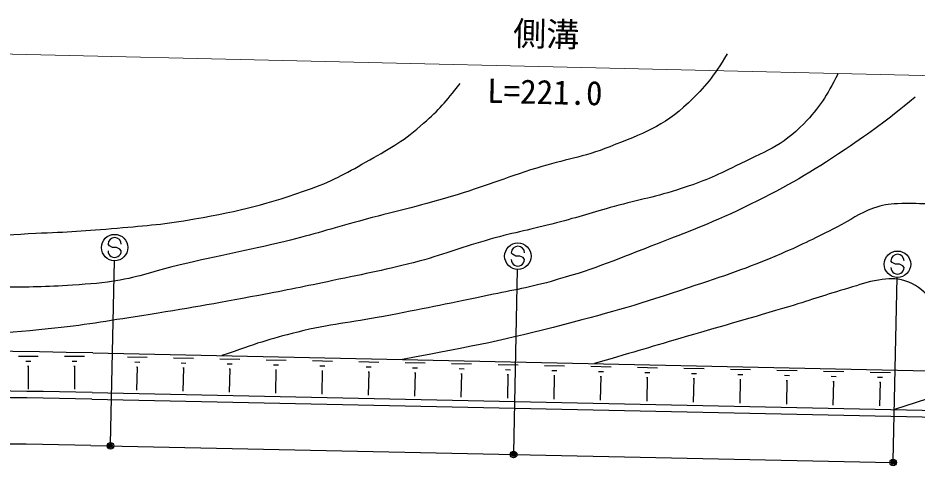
# Model space of a CAD drawing. Units: millimetres, scale not verified. Extents: x 0 to 700000, y -47500 to 447500.
# Drawn here: x 331362 to 399406, y 306555 to 341589 of the extents above; entities that cross this region are included whole.
import ezdxf
from ezdxf.enums import TextEntityAlignment as Align

# ---------------------------------------------------------------- set-up
doc = ezdxf.new("R2010")
doc.units = ezdxf.units.MM
doc.header["$LTSCALE"] = 1000
doc.header["$PDMODE"] = 32
doc.header["$PDSIZE"] = 500
doc.layers.add('M-STR-HTXT', color=7, linetype='Continuous', lineweight=25)
doc.layers.add('S-TTL', color=7, linetype='Continuous', lineweight=25)
doc.styles.add('@ＭＳ ゴシック', font='')
doc.styles.add('ＭＳ ゴシック', font='')
doc.styles.get('@ＭＳ ゴシック').set_extended_font_data('@MS Gothic')
doc.styles.get('ＭＳ ゴシック').set_extended_font_data('MS Gothic')

msp = doc.modelspace()

# ---------------------------------------------------------------- linework, layer by layer
at = {"layer": 'M-STR-HTXT'}
for p, q in [((338282, 324357), (338182, 324475)), ((338527, 324218), (338282, 324357)), ((338827, 324215), (338527, 324218)), ((339073, 324104), (338827, 324215)), ((339178, 323967), (339073, 324104)), ((338361, 309370), (338656, 323217)), ((368800, 323707), (368700, 323825)), ((369045, 323568), (368800, 323707)), ((369345, 323566), (369045, 323568)), ((369590, 323454), (369345, 323566)), ((369696, 323317), (369590, 323454)), ((397531, 323095), (397431, 323213)), ((368879, 308720), (369174, 322567)), ((397775, 322956), (397531, 323095)), ((398076, 322954), (397775, 322956)), ((398321, 322842), (398076, 322954)), ((398427, 322706), (398321, 322842)), ((397610, 308108), (397905, 321955))]:
    msp.add_line(p, q, dxfattribs=at)
for centre, radius in [((338677, 324217), 1000), ((369195, 323567), 1000), ((397926, 322955), 1000), ((338358, 309220), 150), ((338358, 309220), 120), ((338358, 309220), 90), ((338358, 309220), 60), ((338358, 309220), 30), ((368876, 308570), 150), ((368876, 308570), 120), ((368876, 308570), 90), ((368876, 308570), 60), ((368876, 308570), 30), ((397606, 307958), 150), ((397606, 307958), 120), ((397606, 307958), 90), ((397606, 307958), 60), ((397606, 307958), 30)]:
    msp.add_circle(centre, radius, dxfattribs=at)
for centre, start, end in [((338682, 324471), 359.55488, 179.55488), ((338678, 323971), 179.55488, 359.55488), ((369200, 323821), 359.55488, 179.55488), ((369196, 323321), 179.55488, 359.55488), ((397931, 323210), 359.55488, 179.55488), ((397927, 322710), 179.55488, 359.55488)]:
    msp.add_arc(centre, 500, start, end, dxfattribs=at)
for p in [(338358, 309220), (368876, 308570), (397606, 307958)]:
    msp.add_point(p, dxfattribs=at)
at = {"layer": 'S-TTL', "lineweight": 13}
msp.add_line((487072, 335204), (255502, 340610), dxfattribs=at)
at = {"layer": 'S-TTL'}
for p, q in [((413664, 317160), (397692, 311957)), ((331390, 315992), (332889, 315994)), ((334889, 315997), (336389, 315999)), ((337032, 316250), (400277, 314903)), ((339644, 315947), (341145, 315916)), ((343145, 315875), (344648, 315845)), ((346648, 315804), (348152, 315774)), ((350152, 315733), (351658, 315702)), ((331953, 315618), (332328, 315618)), ((332094, 315243), (332187, 315243)), ((332141, 315243), (332143, 313493)), ((335452, 315623), (335827, 315623)), ((335594, 315248), (335687, 315248)), ((335640, 315248), (335643, 313498)), ((340200, 315560), (340575, 315552)), ((340333, 315182), (340426, 315180)), ((340380, 315181), (340344, 313429)), ((343701, 315488), (344077, 315481)), ((343834, 315110), (343928, 315108)), ((343881, 315109), (343845, 313354)), ((347204, 315417), (347580, 315409)), ((350709, 315345), (351085, 315337)), ((353658, 315662), (355165, 315631)), ((354215, 315273), (354592, 315265)), ((357165, 315590), (358675, 315559)), ((357724, 315201), (358101, 315194)), ((360675, 315519), (362185, 315488)), ((361233, 315129), (361611, 315122)), ((364185, 315447), (365698, 315417)), ((364745, 315058), (365123, 315050)), ((367698, 315376), (369212, 315345)), ((371212, 315304), (372728, 315274)), ((374728, 315233), (376246, 315202)), ((378246, 315161), (379765, 315130)), ((381765, 315090), (383286, 315059)), ((347338, 315038), (347432, 315036)), ((347385, 315037), (347349, 313279)), ((350843, 314966), (350937, 314964)), ((350890, 314965), (350854, 313205)), ((354349, 314893), (354443, 314891)), ((354396, 314892), (354360, 313130)), ((357857, 314821), (357952, 314819)), ((357905, 314820), (357869, 313055)), ((361367, 314749), (361462, 314747)), ((361415, 314748), (361379, 312981)), ((364879, 314677), (364974, 314675)), ((364926, 314676), (364890, 312906)), ((368258, 314986), (368637, 314978)), ((368392, 314604), (368487, 314602)), ((368440, 314603), (368404, 312831)), ((371773, 314914), (372152, 314906)), ((371907, 314532), (372002, 314530)), ((371955, 314531), (371919, 312756)), ((375289, 314842), (375669, 314834)), ((375424, 314460), (375519, 314458)), ((375471, 314459), (375435, 312681)), ((378808, 314770), (379187, 314762)), ((378942, 314387), (379037, 314385)), ((378990, 314386), (378954, 312606)), ((382327, 314698), (382708, 314690)), ((385286, 315018), (386808, 314987)), ((385849, 314626), (386230, 314618)), ((388808, 314946), (390332, 314915)), ((389372, 314554), (389753, 314546)), ((392332, 314875), (393858, 314844)), ((392897, 314482), (393278, 314474)), ((395858, 314803), (397386, 314772)), ((396423, 314409), (396805, 314402)), ((382462, 314315), (382557, 314313)), ((382510, 314314), (382474, 312532)), ((385984, 314242), (386079, 314240)), ((386031, 314241), (385995, 312457)), ((389507, 314170), (389602, 314168)), ((389555, 314169), (389518, 312381)), ((393032, 314097), (393128, 314095)), ((393080, 314096), (393043, 312306)), ((396559, 314025), (396654, 314023)), ((396607, 314024), (396570, 312231)), ((336968, 313250), (418949, 311505)), ((336957, 312751), (418939, 311005)), ((336883, 309251), (397456, 307961))]:
    msp.add_line(p, q, dxfattribs=at)
for radius, end in [(710500, 93.98869), (707500, 95.1645), (707000, 95.1645), (703500, 95.1645)]:
    msp.add_arc((321906, -394089), radius, 88.7801, end, dxfattribs=at)
for points, knots in [([(385029, 338865), (383961, 337111), (383437, 336434), (382101, 335166), (380175, 333339), (378634, 332833), (376167, 331852), (374069, 331018), (372774, 330906), (370619, 330234), (368074, 329441), (366699, 328841), (364146, 328077), (361460, 327273), (359917, 326958), (357211, 326227), (355011, 325634), (353799, 325224), (351585, 324686), (348499, 323936), (346738, 323650), (343648, 322914), (341866, 322489), (340904, 322086), (339102, 321758), (337702, 321503), (336900, 321467), (335480, 321372), (333407, 321234), (332241, 321220), (330163, 321218), (327662, 321217), (326263, 321371), (323767, 321527), (319279, 321806), (316761, 321938), (312285, 322374), (309721, 322624), (308293, 322840), (305735, 323145), (303748, 323381), (302596, 323299), (300649, 323761), (299093, 324131), (298141, 324282), (296796, 325148), (295060, 326267), (294277, 327192), (292944, 328770), (291763, 330167), (291024, 330981), (290401, 332700), (290009, 333779), (290151, 334481), (290169, 335628), (290185, 336626), (290230, 337002), (290401, 338171)], [0, 0, 0, 0, 1, 1, 1, 2, 2, 2, 3, 3, 3, 4, 4, 4, 5, 5, 5, 6, 6, 6, 7, 7, 7, 8, 8, 8, 9, 9, 9, 10, 10, 10, 11, 11, 11, 12, 12, 12, 13, 13, 13, 14, 14, 14, 15, 15, 15, 16, 16, 16, 17, 17, 17, 18, 18, 18, 19, 19, 19, 19]), ([(415352, 339017), (414084, 336890), (413637, 336190), (412290, 334566), (410736, 332695), (409698, 331771), (407791, 330260), (406621, 329331), (405875, 328914), (404537, 328250), (403806, 327886), (403388, 327602), (402575, 327532), (401644, 327451), (401117, 327532), (400183, 327532), (399304, 327532), (398811, 327572), (397933, 327532), (397212, 327498), (396796, 327436), (396115, 327197), (394963, 326793), (394430, 326309), (393339, 325761), (391711, 324943), (390801, 324474), (389128, 323751), (386441, 322590), (384866, 322106), (382094, 321167), (378475, 319941), (376409, 319364), (372714, 318392), (367977, 317145), (366320, 316867), (360454, 315751)], [0, 0, 0, 0, 1, 1, 1, 2, 2, 2, 3, 3, 3, 4, 4, 4, 5, 5, 5, 6, 6, 6, 7, 7, 7, 8, 8, 8, 9, 9, 9, 10, 10, 10, 11, 11, 11, 12, 12, 12, 12]), ([(308278, 337709), (308444, 336085), (308538, 335440), (309049, 334087), (309636, 332532), (310205, 331730), (311284, 330465), (312419, 329134), (313211, 328497), (314674, 327537), (315960, 326694), (316814, 326406), (318296, 325996), (320671, 325339), (322077, 325208), (324538, 325071), (327725, 324895), (329517, 325161), (332706, 325302), (335116, 325409), (336468, 325473), (338871, 325688), (341165, 325893), (342458, 325982), (344727, 326381), (348250, 327001), (350220, 327490), (353589, 328693), (355389, 329336), (356314, 329916), (357981, 330851), (359663, 331794), (360627, 332341), (362065, 333625), (363257, 334689), (363680, 335174), (364839, 336630)], [0, 0, 0, 0, 1, 1, 1, 2, 2, 2, 3, 3, 3, 4, 4, 4, 5, 5, 5, 6, 6, 6, 7, 7, 7, 8, 8, 8, 9, 9, 9, 10, 10, 10, 11, 11, 11, 12, 12, 12, 12]), ([(424868, 337901), (423158, 335608), (422643, 334927), (421048, 333165), (419387, 331329), (418262, 330489), (416516, 328734), (414928, 327139), (414044, 326239), (412493, 324609), (411687, 323763), (411218, 323304), (410455, 322419), (409699, 321541), (409381, 320956), (408571, 320127), (407980, 319522), (407638, 319181), (406941, 318701), (406112, 318130), (405707, 317443), (404701, 317428), (403832, 317415), (403327, 317698), (402613, 318192), (401606, 318888), (401363, 319649), (400423, 320433), (399728, 321012), (399353, 321443), (398487, 321706), (397745, 321931), (397270, 321861), (396501, 321757), (395583, 321632), (395099, 321406), (394210, 321146), (392471, 320636), (391513, 320295), (389779, 319771), (386724, 318847), (384999, 318377), (381936, 317479), (379228, 316685), (378382, 316436), (375005, 315441)], [0, 0, 0, 0, 1, 1, 1, 2, 2, 2, 3, 3, 3, 4, 4, 4, 5, 5, 5, 6, 6, 6, 7, 7, 7, 8, 8, 8, 9, 9, 9, 10, 10, 10, 11, 11, 11, 12, 12, 12, 13, 13, 13, 14, 14, 14, 15, 15, 15, 15]), ([(393430, 337390), (392527, 335611), (392073, 334883), (390827, 333580), (389196, 331874), (387805, 331448), (385693, 330393), (384131, 329613), (383222, 329228), (381563, 328682), (379614, 328041), (378467, 327869), (376488, 327325), (374779, 326855), (373835, 326540), (372121, 326086), (370171, 325569), (369049, 325391), (367106, 324847), (364993, 324255), (363857, 323757), (361736, 323194), (359201, 322522), (357752, 322259), (355186, 321719), (353001, 321260), (351776, 321004), (349580, 320598), (346130, 319960), (344197, 319597), (340729, 319064), (337968, 318639), (336427, 318345), (333648, 318061), (329760, 317662), (327566, 317607), (323676, 317234), (322677, 317139), (322121, 317052), (321123, 316952), (320228, 316862), (319724, 316847), (318829, 316757), (317664, 316639), (317284, 316582), (315854, 316385)], [0, 0, 0, 0, 1, 1, 1, 2, 2, 2, 3, 3, 3, 4, 4, 4, 5, 5, 5, 6, 6, 6, 7, 7, 7, 8, 8, 8, 9, 9, 9, 10, 10, 10, 11, 11, 11, 12, 12, 12, 13, 13, 13, 14, 14, 14, 15, 15, 15, 15]), ([(399265, 335586), (396837, 333635), (396100, 333077), (393955, 331633), (391282, 329833), (389704, 328927), (386815, 327502), (383943, 326086), (382244, 325481), (379262, 324315), (376349, 323177), (374721, 322498), (371708, 321660), (369753, 321116), (368621, 320955), (366634, 320539), (363665, 319917), (362001, 319573), (359022, 319005), (356490, 318522), (355030, 318451), (352531, 317825), (350257, 317254), (349456, 316983), (346800, 316042)], [0, 0, 0, 0, 1, 1, 1, 2, 2, 2, 3, 3, 3, 4, 4, 4, 5, 5, 5, 6, 6, 6, 7, 7, 7, 8, 8, 8, 8])]:
    msp.add_open_spline(points, degree=3, knots=knots, dxfattribs=at)

# ---------------------------------------------------------------- texts
at = {"layer": 'S-TTL', "style": 'ＭＳ ゴシック'}
msp.add_text('側溝', height=1833, rotation=358.663, dxfattribs=at).set_placement((371310, 338907), align=Align.BOTTOM_CENTER)
at = {"layer": 'S-TTL', "style": '@ＭＳ ゴシック'}
msp.add_text('L=221.0', height=1833, rotation=358.663, dxfattribs=at).set_placement((371263, 336908), align=Align.TOP_CENTER)

doc.saveas('drawing.dxf')
